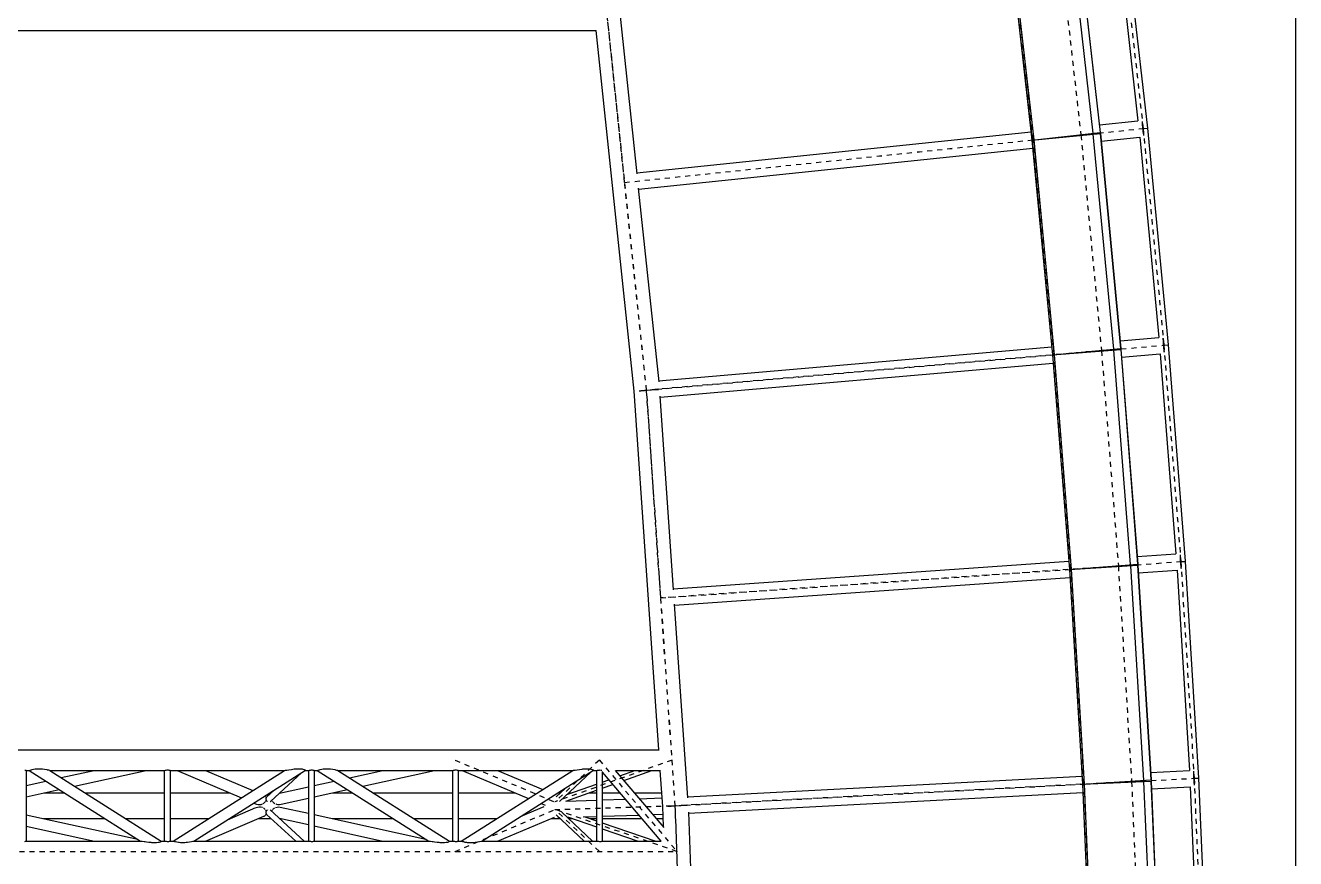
# Model space of a CAD drawing. Header units: millimetres. Extents: x 149919 to 150445, y 136651 to 136866.
# Drawn here: x 150419.48 to 150444.54, y 136773.93 to 136790.37 of the extents above; entities that cross this region are included whole.
import ezdxf

# ---------------------------------------------------------------- set-up
doc = ezdxf.new("R2010")
doc.units = ezdxf.units.MM
doc.header["$LTSCALE"] = 0.25
doc.linetypes.add('CENTER', pattern=[50.8, 31.75, -6.35, 6.35, -6.35])
doc.linetypes.add('XKITLINE00', pattern=[0])

# ---------------------------------------------------------------- blocks, each defined once
blk = doc.blocks.new('çatıı')
at = {"color": 8, "linetype": 'CENTER'}
for p, q in [((29801.6, 14208.7), (29849.5, 13783.9)), ((29924.2, 14223.6), (29972.3, 13796.7)), ((29756.4, 13774.2), (29708.9, 14196.1)), ((28992.7, 13280.3), (28906.7, 14100.3)), ((28992.7, 13280.3), (28906.7, 14100.3)), ((28949.3, 13690.3), (28906.7, 14100.3)), ((28949.3, 13690.3), (29972.3, 13796.7)), ((28949.3, 13690.3), (29849.5, 13783.9)), ((29849.5, 13783.9), (29890.1, 13358.3)), ((29972.3, 13796.7), (30013.1, 13369)), ((29796.8, 13350.2), (29756.4, 13774.2)), ((28992.7, 13280.3), (28949.3, 13690.3)), ((28992.7, 13280.3), (30013.1, 13369)), ((29890.1, 13358.3), (28992.7, 13280.3)), ((29890.1, 13358.3), (29923.4, 12933.4)), ((30013.1, 13369), (30046.6, 12942)), ((29830, 12926.9), (29796.8, 13350.2)), ((29020.6, 12870.3), (28992.7, 13280.3)), ((29049.3, 12460.3), (28992.7, 13280.3)), ((29049.3, 12460.3), (28992.7, 13280.3)), ((29020.6, 12870.3), (30046.6, 12942)), ((29923.4, 12933.4), (29020.6, 12870.3)), ((29923.4, 12933.4), (29949.5, 12507.9)), ((30046.6, 12942), (30072.9, 12514.5)), ((29856.1, 12503.1), (29830, 12926.9)), ((29049.3, 12460.3), (29020.6, 12870.3)), ((28615.3, 12550.3), (28811.7, 12467.8)), ((28899.5, 12550.3), (28811.7, 12467.8)), ((29043, 12550.3), (28811.7, 12467.8)), ((28899.5, 12550.3), (29052.6, 12370.3)), ((29049.3, 12460.3), (30072.9, 12514.5)), ((29949.5, 12507.9), (29049.3, 12460.3)), ((29949.5, 12507.9), (29967.9, 12081.2)), ((30072.9, 12514.5), (30091.3, 12085.4)), ((29874.4, 12077.5), (29856.1, 12503.1)), ((28811.7, 12452.8), (29047.8, 12460.3)), ((29079.2, 11640.3), (29049.3, 12460.3)), ((29079.2, 11640.3), (29049.3, 12460.3)), ((29064.3, 12050.3), (29049.3, 12460.3)), ((28615.3, 12370.3), (28811.7, 12452.8)), ((29052.6, 12370.3), (28811.7, 12452.8)), ((28899.5, 12370.3), (28811.7, 12452.8)), ((27695.3, 12370.3), (29052.6, 12370.3))]:
    blk.add_line(p, q, dxfattribs=at)
at = {"color": 8, "linetype": 'XKITLINE00'}
for p, q in [((29825.4, 14209.2), (29872.9, 13787.3)), ((29839.7, 14210.8), (29887.2, 13789)), ((29840.1, 14210.9), (29887.6, 13789)), ((29932.6, 14224.5), (29980.6, 13797.6)), ((29705.5, 14195.7), (29753, 13773.8)), ((29705.6, 14195.6), (29753.1, 13773.9)), ((29708.9, 14196.1), (29756.4, 13774.2)), ((29917.7, 14206.6), (29962.1, 13811.8)), ((28933.4, 14089.2), (28973.5, 13707)), ((27695.3, 13990), (28893.5, 13990)), ((28892.7, 13990), (28967.4, 13278.1)), ((29885.9, 13803.9), (29962.1, 13811.9)), ((29970.4, 13810.3), (29970.4, 13810)), ((29970.4, 13810), (29970.4, 13808)), ((29970.4, 13809.7), (29970.4, 13809.5)), ((29970.4, 13809.5), (29970.5, 13807.6)), ((29970.4, 13808), (29970.5, 13805.5)), ((29970.5, 13807.6), (29970.6, 13805.2)), ((28973.3, 13709), (29751.2, 13789.9)), ((28973.3, 13709), (29751.2, 13789.9)), ((29753, 13773.8), (29887.6, 13789)), ((29753, 13773.9), (29887.9, 13786.8)), ((29873.1, 13785.4), (29913.5, 13361.4)), ((29887.4, 13786.7), (29927.9, 13362.7)), ((29887.9, 13786.8), (29928.3, 13362.8)), ((29970.5, 13805.5), (29970.7, 13802.7)), ((29970.6, 13805.2), (29970.8, 13802.5)), ((29970.7, 13802.7), (29971, 13799.7)), ((29970.8, 13802.5), (29971, 13799.6)), ((29971, 13799.7), (29971.3, 13796.6)), ((29971, 13799.6), (29971.3, 13796.6)), ((29971.3, 13796.6), (29972.3, 13796.7)), ((29971.3, 13796.6), (29972.3, 13796.7)), ((29971.3, 13796.6), (29971.6, 13793.5)), ((29971.3, 13796.6), (29971.7, 13793.6)), ((29971.6, 13793.5), (29972, 13790.4)), ((29971.7, 13793.6), (29972, 13790.7)), ((29972, 13790.7), (29972.4, 13788)), ((29972, 13790.4), (29972.4, 13787.7)), ((29972.3, 13796.7), (29980.6, 13797.6)), ((29972.3, 13796.7), (29974.5, 13796.9)), ((29972.4, 13788), (29972.8, 13785.6)), ((29972.4, 13787.7), (29972.8, 13785.3)), ((29972.8, 13785.6), (29973.1, 13783.7)), ((29972.8, 13785.3), (29973.1, 13783.3)), ((29973.1, 13783.7), (29973.1, 13783.6)), ((29973.1, 13783.3), (29973.2, 13783)), ((29973.3, 13796.8), (29973.3, 13796.8)), ((29973.3, 13796.8), (29973.3, 13796.8)), ((29973.3, 13796.8), (29973.3, 13796.8)), ((29973.3, 13796.8), (29973.3, 13796.8)), ((29974.5, 13796.9), (29980.7, 13797.5)), ((29980.7, 13797.5), (30021.5, 13369.8)), ((28976.6, 13676.9), (29754.5, 13757.8)), ((28976.6, 13676.9), (29754.5, 13757.8)), ((29753, 13773.9), (29793.5, 13349.9)), ((29753.1, 13773.9), (29753.1, 13773.9)), ((29753.1, 13773.9), (29793.6, 13350)), ((29753.1, 13773.9), (29753.1, 13773.9)), ((29756.4, 13774.2), (29796.8, 13350.2)), ((29889.3, 13771.8), (29965.5, 13779.7)), ((29965.5, 13779.8), (30003.2, 13384.3)), ((28976.4, 13678.9), (29016.6, 13296.6)), ((29926.9, 13377.7), (30003.2, 13384.4)), ((30011.4, 13382.7), (30011.4, 13382.4)), ((30011.4, 13382.4), (30011.4, 13380.3)), ((30011.5, 13382.1), (30011.5, 13381.9)), ((30011.5, 13381.9), (30011.5, 13380)), ((29016.4, 13298.5), (29791.9, 13366)), ((29016.4, 13298.5), (29791.9, 13366)), ((29793.5, 13349.9), (29928.3, 13362.8)), ((29793.5, 13350), (29928.5, 13360.6)), ((29913.7, 13359.4), (29946.9, 12936)), ((29928.1, 13360.5), (29961.3, 12937.1)), ((29928.5, 13360.6), (29961.7, 12937.2)), ((30011.4, 13380.3), (30011.5, 13377.9)), ((30011.5, 13380), (30011.6, 13377.6)), ((30011.5, 13377.9), (30011.7, 13375.1)), ((30011.6, 13377.6), (30011.7, 13374.9)), ((30011.7, 13375.1), (30011.9, 13372.1)), ((30011.7, 13374.9), (30011.9, 13372)), ((30011.9, 13372.1), (30012.1, 13368.9)), ((30011.9, 13372), (30012.1, 13368.9)), ((30012.1, 13369), (30013.1, 13369)), ((30012.1, 13368.9), (30013.1, 13369)), ((30012.1, 13368.9), (30012.4, 13365.8)), ((30012.1, 13368.9), (30012.4, 13365.9)), ((30012.4, 13365.9), (30012.7, 13363)), ((30012.4, 13365.8), (30012.7, 13362.8)), ((30012.7, 13363), (30013.1, 13360.3)), ((30012.7, 13362.8), (30013.1, 13360)), ((30013.1, 13369), (30021.5, 13369.8)), ((30013.1, 13369), (30015.3, 13369.2)), ((30013.1, 13360.3), (30013.4, 13358)), ((30013.1, 13360), (30013.4, 13357.6)), ((30013.4, 13358), (30013.7, 13356.1)), ((30013.4, 13357.6), (30013.7, 13355.6)), ((30013.7, 13356.1), (30013.7, 13355.9)), ((30014.1, 13369.1), (30014.1, 13369.1)), ((30014.1, 13369.1), (30014.1, 13369.1)), ((30014.1, 13369.1), (30014.1, 13369.1)), ((30014.1, 13369.1), (30014.1, 13369.1)), ((30015.3, 13369.2), (30021.5, 13369.7)), ((30021.5, 13369.7), (30055, 12942.7)), ((29019.2, 13266.4), (29794.7, 13333.8)), ((29019.2, 13266.4), (29794.7, 13333.8)), ((29793.5, 13350), (29826.7, 12926.6)), ((29793.6, 13350), (29793.6, 13349.9)), ((29793.6, 13349.9), (29826.8, 12926.7)), ((29793.6, 13349.9), (29793.6, 13349.9)), ((29796.8, 13350.2), (29830, 12926.9)), ((29929.7, 13345.6), (30006, 13352.2)), ((30006, 13352.3), (30037, 12957.5)), ((30013.7, 13355.6), (30013.8, 13355.3)), ((28988.8, 13279.9), (29016.1, 13282.7)), ((28988.8, 13280), (29016.1, 13281.9)), ((28967.4, 13278.1), (29016.2, 12570.6)), ((28977.8, 13279.2), (28981.2, 13279.5)), ((28977.9, 13278.7), (28981.3, 13279.1)), ((28981.2, 13279.5), (28984.9, 13279.7)), ((28981.3, 13279.1), (28984.9, 13279.5)), ((28984.9, 13279.7), (28988.8, 13280)), ((28984.9, 13279.5), (28988.8, 13279.9)), ((28997.4, 13280.8), (28997.4, 13280.6)), ((28997.5, 13280.8), (28997.6, 13280.6)), ((29019, 13268.3), (29045.4, 12886.1)), ((29960.6, 12952.2), (30037, 12957.5)), ((30045.1, 12955.7), (30045.1, 12955.4)), ((30045.1, 12955.4), (30045.1, 12953.3)), ((29045.2, 12888.2), (29825.4, 12942.7)), ((29045.2, 12888.2), (29825.4, 12942.7)), ((29826.7, 12926.6), (29961.7, 12937.2)), ((29826.7, 12926.7), (29961.9, 12935)), ((29947.1, 12934), (29973.1, 12510.3)), ((29961.4, 12934.9), (29987.4, 12511.2)), ((29961.9, 12935), (29987.9, 12511.2)), ((30045.2, 12954.9), (30045.1, 12953)), ((30045.1, 12953.3), (30045.1, 12950.9)), ((30045.1, 12953), (30045.2, 12950.6)), ((30045.1, 12950.9), (30045.2, 12948.1)), ((30045.2, 12955.1), (30045.2, 12954.9)), ((30045.2, 12950.6), (30045.3, 12947.9)), ((30045.2, 12948.1), (30045.4, 12945.1)), ((30045.3, 12947.9), (30045.4, 12945)), ((30045.4, 12945.1), (30045.6, 12941.9)), ((30045.4, 12945), (30045.6, 12941.9)), ((30045.6, 12941.9), (30055, 12942.7)), ((30045.6, 12941.9), (30046.6, 12942)), ((30045.6, 12941.9), (30045.8, 12938.8)), ((30045.6, 12941.9), (30045.9, 12938.9)), ((30045.8, 12938.8), (30046.1, 12935.8)), ((30045.9, 12938.9), (30046.1, 12936)), ((30046.1, 12936), (30046.4, 12933.3)), ((30046.1, 12935.8), (30046.4, 12933)), ((30046.4, 12933.3), (30046.7, 12930.9)), ((30046.4, 12933), (30046.7, 12930.6)), ((30046.6, 12942), (30048.8, 12942.1)), ((30046.7, 12930.9), (30047, 12929)), ((30046.7, 12930.6), (30047, 12928.6)), ((30047.6, 12942.1), (30047.6, 12942.1)), ((30047.6, 12942.1), (30047.6, 12942.1)), ((30047.6, 12942.1), (30047.6, 12942.1)), ((30047.6, 12942.1), (30047.6, 12942.1)), ((30048.8, 12942.1), (30050.8, 12942.3)), ((30050.8, 12942.3), (30055, 12942.5)), ((30055, 12942.5), (30081.3, 12515)), ((29047.5, 12856), (29827.6, 12910.5)), ((29047.5, 12856), (29827.6, 12910.5)), ((29826.7, 12926.7), (29852.7, 12502.9)), ((29826.8, 12926.7), (29826.8, 12926.6)), ((29826.8, 12926.6), (29826.8, 12926.6)), ((29826.8, 12926.6), (29852.8, 12503)), ((29830, 12926.9), (29856.1, 12503.1)), ((29962.8, 12920), (30039.2, 12925.3)), ((30039.2, 12925.3), (30063.5, 12530.1)), ((30047, 12929), (30047, 12928.9)), ((30047, 12928.6), (30047, 12928.2)), ((29047.3, 12858), (29073.7, 12475.8)), ((27695.3, 12570.6), (29017.3, 12570.6)), ((27766.2, 12530.8), (27767.5, 12530.6)), ((27767.5, 12530.6), (27768, 12530.3)), ((27768, 12530.3), (27768.3, 12530.3)), ((27768.3, 12530.3), (27768.6, 12530.1)), ((27768.6, 12530.1), (27768.6, 12390.5)), ((27768.6, 12530), (27775, 12530)), ((27774.5, 12530), (27994.6, 12390.6)), ((27774.6, 12530), (27774.9, 12529.9)), ((27774.9, 12529.9), (27775.2, 12530.1)), ((27775.2, 12530.1), (27776.4, 12530.3)), ((27776.4, 12530.3), (27776.5, 12530.4)), ((27776.5, 12530.4), (27778.3, 12531.1)), ((27778.3, 12531.1), (27779.4, 12531.3)), ((27779.4, 12531.3), (27780.6, 12531.8)), ((27780.6, 12531.8), (27783.5, 12532.5)), ((27783.5, 12532.5), (27786.2, 12532.9)), ((27786.2, 12532.9), (27787.1, 12533.1)), ((27787.1, 12533.1), (27791.2, 12533.4)), ((27791.2, 12533.4), (27795.8, 12533.3)), ((27795.8, 12533.3), (27800.7, 12532.9)), ((27800.7, 12532.9), (27800.8, 12532.9)), ((27800.8, 12532.9), (27805.2, 12532.3)), ((27805.2, 12532.3), (27809.4, 12531.6)), ((27809.4, 12531.6), (27810.3, 12531.3)), ((27810.3, 12531.3), (27812.6, 12530.9)), ((27812.6, 12530.9), (27814.5, 12530.3)), ((27814.5, 12530.3), (27814.7, 12530.3)), ((27814.7, 12530.3), (27815.2, 12530)), ((27815.2, 12530), (28035.4, 12390.6)), ((27815.3, 12530), (28041.7, 12530)), ((27837.9, 12515.7), (27903.2, 12530)), ((27864.2, 12499), (28005.5, 12530)), ((28041.3, 12530), (28041.3, 12390.6)), ((28041.5, 12530), (28041.5, 12529.9)), ((28041.5, 12529.9), (28041.6, 12530)), ((28041.6, 12530), (28042.4, 12530.1)), ((28042.4, 12530.1), (28043.6, 12530.3)), ((28043.6, 12530.3), (28043.7, 12530.3)), ((28043.7, 12530.3), (28045.2, 12530.7)), ((28045.2, 12530.7), (28047, 12530.9)), ((28047, 12530.9), (28048.8, 12530.9)), ((28048.8, 12530.9), (28050.4, 12530.8)), ((28050.4, 12530.8), (28051.6, 12530.6)), ((28051.6, 12530.6), (28052.2, 12530.3)), ((28052.2, 12530.3), (28052.4, 12530.3)), ((28052.4, 12530.3), (28052.7, 12530.1)), ((28052.7, 12530.1), (28052.7, 12390.5)), ((28052.7, 12530), (28279, 12530)), ((28058.7, 12390.6), (28278.7, 12530)), ((28066.9, 12530), (28193.7, 12476.1)), ((28099.3, 12390.5), (28319.8, 12530.2)), ((28122.6, 12530), (28216, 12490.3)), ((28278.8, 12530), (28280.4, 12530.2)), ((28278.8, 12530), (28278.8, 12529.9)), ((28280.4, 12530.2), (28281.4, 12530.3)), ((28281.4, 12530.3), (28283.3, 12530.7)), ((28283.3, 12530.7), (28287.2, 12531.3)), ((28287.2, 12531.3), (28292.2, 12532.1)), ((28292.2, 12532.1), (28297.3, 12532.8)), ((28297.3, 12532.8), (28298.8, 12532.9)), ((28298.8, 12532.9), (28302.6, 12533.3)), ((28302.6, 12533.3), (28307.5, 12533.4)), ((28307.5, 12533.4), (28311.5, 12533.2)), ((28311.5, 12533.2), (28313.2, 12532.9)), ((28313.2, 12532.9), (28314.8, 12532.7)), ((28314.8, 12532.7), (28317.2, 12532)), ((28317.2, 12532), (28318.4, 12531.3)), ((28318.4, 12531.3), (28318.7, 12531.2)), ((28318.7, 12531.2), (28319.6, 12530.6)), ((28319.5, 12530), (28325.8, 12530)), ((28319.6, 12530.6), (28319.6, 12530.3)), ((28319.6, 12530.3), (28319.8, 12530.2)), ((28325.5, 12530), (28325.5, 12390.6)), ((28325.6, 12530), (28325.7, 12529.9)), ((28325.7, 12530), (28326.6, 12530.1)), ((28325.7, 12529.9), (28325.7, 12530)), ((28326.6, 12530.1), (28327.8, 12530.3)), ((28327.8, 12530.3), (28329.4, 12530.7)), ((28327.8, 12530.3), (28327.8, 12530.3)), ((28329.4, 12530.7), (28331.2, 12530.9)), ((28331.2, 12530.9), (28332.9, 12530.9)), ((28332.9, 12530.9), (28334.5, 12530.8)), ((28334.5, 12530.8), (28335.8, 12530.6)), ((28335.8, 12530.6), (28336.3, 12530.3)), ((28336.3, 12530.3), (28336.6, 12530.3)), ((28336.6, 12530.3), (28336.9, 12530.1)), ((28336.9, 12530.1), (28336.9, 12390.5)), ((28336.9, 12530), (28343.3, 12530)), ((28342.8, 12530), (28562.9, 12390.6)), ((28343, 12530), (28343.2, 12529.9)), ((28343.2, 12529.9), (28343.5, 12530.1)), ((28343.5, 12530.1), (28344.7, 12530.3)), ((28344.7, 12530.3), (28344.8, 12530.4)), ((28344.8, 12530.4), (28346.6, 12531)), ((28346.6, 12531), (28347.7, 12531.3)), ((28347.7, 12531.3), (28348.9, 12531.8)), ((28348.9, 12531.8), (28351.9, 12532.5)), ((28351.9, 12532.5), (28354.5, 12532.8)), ((28354.5, 12532.8), (28355.5, 12533)), ((28355.5, 12533), (28359.5, 12533.4)), ((28359.5, 12533.4), (28364.1, 12533.3)), ((28364.1, 12533.3), (28369.1, 12532.8)), ((28369.1, 12532.8), (28373.6, 12532.3)), ((28373.6, 12532.3), (28377.8, 12531.5)), ((28377.8, 12531.5), (28378.7, 12531.3)), ((28378.7, 12531.3), (28380.9, 12530.8)), ((28380.9, 12530.8), (28382.8, 12530.3)), ((28382.8, 12530.3), (28383, 12530.3)), ((28383, 12530.3), (28383.5, 12530)), ((28383.5, 12530), (28603.7, 12390.6)), ((28383.6, 12530), (28610, 12530)), ((28406.5, 12515.5), (28472.4, 12530)), ((28432.8, 12498.8), (28574.1, 12530)), ((28609.6, 12530), (28609.6, 12390.6)), ((28609.8, 12530), (28609.9, 12529.9)), ((28609.9, 12530), (28610.7, 12530.1)), ((28609.9, 12529.9), (28609.9, 12530)), ((28610.7, 12530.1), (28611.9, 12530.3)), ((28611.9, 12530.3), (28612, 12530.3)), ((28612, 12530.3), (28613.6, 12530.6)), ((28613.6, 12530.6), (28615.3, 12530.9)), ((28615.3, 12530.9), (28617.1, 12530.9)), ((28617.1, 12530.9), (28618.7, 12530.8)), ((28618.7, 12530.8), (28619.9, 12530.6)), ((28619.9, 12530.6), (28620.5, 12530.3)), ((28620.5, 12530.3), (28620.7, 12530.3)), ((28620.7, 12530.3), (28621, 12530.1)), ((28621, 12530.1), (28621, 12390.5)), ((28621, 12530), (28847.3, 12530)), ((28627, 12390.6), (28847, 12530)), ((28628.6, 12530), (28759.9, 12474.8)), ((28667.6, 12390.5), (28888.1, 12530.2)), ((28698.7, 12530), (28787.9, 12492.5)), ((28847.1, 12529.9), (28848.7, 12530.2)), ((28847.1, 12530), (28847.1, 12529.9)), ((28847.1, 12529.9), (28847.1, 12529.9)), ((28848.7, 12530.2), (28849.7, 12530.3)), ((28849.7, 12530.3), (28851.6, 12530.7)), ((28851.6, 12530.7), (28855.5, 12531.3)), ((28855.5, 12531.3), (28860.4, 12532.1)), ((28860.4, 12532.1), (28865.6, 12532.7)), ((28865.6, 12532.7), (28867.2, 12532.8)), ((28867.2, 12532.8), (28870.9, 12533.2)), ((28870.9, 12533.2), (28875.7, 12533.4)), ((28875.7, 12533.4), (28879.8, 12533.2)), ((28879.8, 12533.2), (28881.5, 12532.8)), ((28881.5, 12532.8), (28883, 12532.6)), ((28883, 12532.6), (28885.5, 12532)), ((28885.5, 12532), (28886.7, 12531.3)), ((28886.7, 12531.3), (28887, 12531.2)), ((28887, 12531.2), (28887.9, 12530.6)), ((28887.8, 12530), (28894.2, 12530)), ((28887.9, 12530.6), (28887.9, 12530.3)), ((28887.9, 12530.3), (28888.1, 12530.2)), ((28893.8, 12530), (28893.8, 12390.6)), ((28893.9, 12530), (28894, 12529.9)), ((28894, 12529.9), (28894.1, 12530)), ((28894.1, 12530), (28894.9, 12530.1)), ((28894.9, 12530.1), (28896.1, 12530.3)), ((28896.1, 12530.3), (28897.7, 12530.6)), ((28896.1, 12530.3), (28896.1, 12530.3)), ((28897.7, 12530.6), (28899.5, 12530.8)), ((28899.5, 12530.8), (28901.2, 12530.9)), ((28901.2, 12530.9), (28902.8, 12530.8)), ((28902.8, 12530.8), (28904.1, 12530.5)), ((28904.1, 12530.5), (28904.4, 12530.4)), ((28930.9, 12530.1), (29026.7, 12417.5)), ((28931.1, 12530), (29019.9, 12530)), ((28940, 12519.5), (28969.2, 12530)), ((28947.8, 12510.3), (29002.9, 12530)), ((29019, 12530), (29023.9, 12458.9)), ((29987, 12526.1), (30063.5, 12530.1)), ((27768.6, 12500.5), (27807.6, 12509)), ((28250.5, 12468.7), (28312.6, 12525.6)), ((28336.9, 12500.1), (28376.3, 12508.8)), ((28821.1, 12468.9), (28882.6, 12526.7)), ((28905.2, 12527.8), (28905.2, 12390.5)), ((28905.2, 12526.7), (29021, 12390.6)), ((28905.2, 12507.1), (28918, 12511.7)), ((29073.6, 12477.7), (29851.7, 12518.9)), ((29852.7, 12502.9), (29987.9, 12511.2)), ((29852.7, 12503), (29988, 12508.8)), ((29973.2, 12508.2), (29991.5, 12082.5)), ((29987.6, 12508.8), (30005.9, 12083.2)), ((29988, 12508.8), (30006.4, 12083.2)), ((30071.6, 12527.8), (30071.5, 12525.8)), ((30071.5, 12525.8), (30071.5, 12523.4)), ((30071.5, 12523.4), (30071.6, 12520.6)), ((30071.6, 12528.2), (30071.6, 12527.8)), ((30071.6, 12527.6), (30071.6, 12527.4)), ((30071.6, 12527.4), (30071.6, 12525.4)), ((30071.6, 12525.4), (30071.6, 12523.1)), ((30071.6, 12523.1), (30071.6, 12520.4)), ((30071.6, 12520.6), (30071.7, 12517.6)), ((30071.6, 12520.4), (30071.7, 12517.5)), ((30071.7, 12517.6), (30071.9, 12514.4)), ((30071.7, 12517.5), (30071.9, 12514.4)), ((30071.9, 12514.4), (30072.9, 12514.5)), ((30071.9, 12514.4), (30072.9, 12514.5)), ((30071.9, 12514.4), (30072, 12511.3)), ((30071.9, 12514.4), (30072.1, 12511.4)), ((30072, 12511.3), (30072.3, 12508.2)), ((30072.1, 12511.4), (30072.3, 12508.5)), ((30072.3, 12508.5), (30072.5, 12505.8)), ((30072.3, 12508.2), (30072.5, 12505.5)), ((30072.5, 12505.8), (30072.8, 12503.4)), ((30072.5, 12505.5), (30072.8, 12503)), ((30072.9, 12514.5), (30081.3, 12515)), ((30072.9, 12514.5), (30075, 12514.6)), ((30073.8, 12514.5), (30073.8, 12514.5)), ((30073.8, 12514.5), (30073.8, 12514.5)), ((30073.9, 12514.5), (30073.9, 12514.5)), ((30073.9, 12514.5), (30073.9, 12514.5)), ((30075, 12514.6), (30077.1, 12514.6)), ((30077.1, 12514.6), (30078.8, 12514.7)), ((30078.8, 12514.7), (30081.3, 12514.8)), ((30081.3, 12514.8), (30099.7, 12085.8)), ((27768.6, 12478.1), (27833.9, 12492.4)), ((27803.3, 12485.7), (27844.4, 12485.7)), ((27885.2, 12485.7), (28041.3, 12485.7)), ((28052.7, 12485.7), (28171.1, 12485.7)), ((28240, 12479.6), (28240.4, 12479.3)), ((28240.4, 12479.3), (28241, 12478.5)), ((28243.1, 12477.3), (28258.2, 12491.2)), ((28249.6, 12485.7), (28252.2, 12485.7)), ((28268.2, 12485), (28325.5, 12497.6)), ((28269, 12485.7), (28271.4, 12485.7)), ((28336.9, 12477.7), (28402.5, 12492.2)), ((28373.1, 12485.7), (28412.8, 12485.7)), ((28453.5, 12485.7), (28609.6, 12485.7)), ((28621, 12485.7), (28734, 12485.7)), ((28814.3, 12478), (28832, 12494.6)), ((28817.9, 12485.7), (28822.6, 12485.7)), ((28833.5, 12469.5), (28893.8, 12491)), ((28835.3, 12482.2), (28893.8, 12503.1)), ((28839, 12485.7), (28845, 12485.7)), ((28878.7, 12485.7), (28893.8, 12485.7)), ((28905.2, 12495.1), (28925.8, 12502.5)), ((28905.2, 12485.7), (28940.1, 12485.7)), ((28968.7, 12485.7), (29022.1, 12485.7)), ((29075.3, 12445.5), (29853.4, 12486.7)), ((29075.3, 12445.5), (29853.4, 12486.7)), ((29852.7, 12503), (29871, 12077.3)), ((29852.8, 12503), (29852.8, 12503)), ((29852.8, 12503), (29852.8, 12502.9)), ((29852.8, 12502.9), (29871.1, 12077.4)), ((29856.1, 12503.1), (29874.4, 12077.5)), ((29988.7, 12493.8), (30065.2, 12497.9)), ((30065.2, 12497.9), (30082.2, 12101.2)), ((30072.8, 12503.4), (30073, 12501.5)), ((30072.8, 12503), (30073, 12501)), ((30073, 12501.5), (30073, 12501.3)), ((30073, 12501), (30073.1, 12500.7)), ((28166.1, 12432.8), (28222.1, 12456.6)), ((28218.1, 12465.7), (28223.4, 12463.5)), ((28222.3, 12456.7), (28225, 12457.5)), ((28223.4, 12463.5), (28226.4, 12462.8)), ((28225, 12457.5), (28228.1, 12458)), ((28226.4, 12462.8), (28229.5, 12462.6)), ((28228.1, 12458), (28231.1, 12457.9)), ((28229.5, 12462.6), (28232.4, 12463)), ((28231.1, 12457.9), (28234, 12457.2)), ((28232.4, 12463), (28235.2, 12463.9)), ((28234, 12457.2), (28235.2, 12456.7)), ((28236.4, 12464.6), (28237.6, 12465.3)), ((28236.7, 12456), (28238.7, 12454.4)), ((28237.6, 12465.3), (28238.6, 12466.2)), ((28238.6, 12466.2), (28239.5, 12467.1)), ((28238.7, 12454.4), (28238.8, 12454.4)), ((28238.8, 12454.4), (28240.2, 12452.8)), ((28240.1, 12467.8), (28239.5, 12467.1)), ((28241, 12469.1), (28240.6, 12468.5)), ((28241.4, 12470), (28241, 12469.1)), ((28241.4, 12478), (28241.6, 12477.6)), ((28242, 12471.3), (28241.4, 12470)), ((28241.6, 12477.6), (28241.8, 12476.8)), ((28241.9, 12475.5), (28241.7, 12475.1)), ((28241.7, 12475.1), (28241.7, 12473.6)), ((28241.7, 12473.6), (28241.7, 12473.4)), ((28241.7, 12473.4), (28241.9, 12471.8)), ((28241.8, 12476.8), (28242.1, 12476.3)), ((28242, 12476.2), (28241.9, 12475.5)), ((28241.9, 12471.8), (28242, 12471.3)), ((28242, 12471.4), (28242, 12471.3)), ((28242, 12471.3), (28242.7, 12470.2)), ((28242.1, 12476.3), (28242.7, 12476.9)), ((28243.1, 12477.3), (28242.7, 12476.9)), ((28242.7, 12470.2), (28242.8, 12470.1)), ((28242.8, 12470.1), (28244, 12469)), ((28244, 12469), (28245, 12468.5)), ((28249.9, 12468.5), (28250.5, 12468.7)), ((28252.8, 12470.9), (28253.3, 12470.2)), ((28253.3, 12470.2), (28253.3, 12470)), ((28253.3, 12470), (28254.5, 12468.5)), ((28255.1, 12467.8), (28256.8, 12466.4)), ((28255.8, 12453.6), (28256.7, 12454.2)), ((28256.7, 12454.2), (28258, 12455.3)), ((28256.8, 12466.4), (28257.1, 12466.1)), ((28257.1, 12466.1), (28259.3, 12464.6)), ((28258, 12455.3), (28259.2, 12455.9)), ((28260.6, 12456.7), (28263.6, 12457.5)), ((28260.6, 12456.6), (28260.6, 12456.7)), ((28261, 12463.9), (28262.3, 12463.4)), ((28262.3, 12463.4), (28265.3, 12462.8)), ((28263.6, 12457.5), (28266.6, 12457.9)), ((28265.3, 12462.8), (28268.5, 12462.8)), ((28266.6, 12457.9), (28269.8, 12457.6)), ((28268.5, 12462.8), (28271.6, 12463.3)), ((28269.8, 12457.6), (28325.5, 12445.4)), ((28271.6, 12463.3), (28325.5, 12475.2)), ((28745.3, 12439.7), (28790.8, 12458.8)), ((28784.5, 12464.5), (28792.5, 12461.1)), ((28833.6, 12469.6), (28893.8, 12471.5)), ((28905.2, 12471.8), (28950.6, 12473.3)), ((28978.5, 12474.2), (29022.8, 12475.6)), ((29023.9, 12458.9), (29025.4, 12419.1)), ((29034.4, 12459.7), (29037.8, 12459.9)), ((29034.4, 12459.2), (29037.8, 12459.5)), ((29037.8, 12459.9), (29041.5, 12460)), ((29037.8, 12459.5), (29041.5, 12459.7)), ((29041.5, 12460), (29045.3, 12460.1)), ((29041.5, 12459.7), (29045.3, 12460)), ((29045.3, 12460.1), (29049.3, 12460.3)), ((29045.3, 12460), (29049.3, 12460.3)), ((29049.3, 12460.3), (29072.7, 12461.9)), ((29049.3, 12460.3), (29072.7, 12461.1)), ((29054, 12460.6), (29054, 12460.4)), ((29054.1, 12460.6), (29054.1, 12460.4)), ((27768.6, 12442.5), (27988.9, 12394.2)), ((27803.2, 12434.9), (27924.6, 12434.9)), ((27965.4, 12434.9), (28041.3, 12434.9)), ((28052.7, 12434.9), (28128.6, 12434.9)), ((28122.7, 12390.6), (28237.8, 12439.5)), ((28169.4, 12434.9), (28171, 12434.9)), ((28227, 12434.9), (28252.2, 12434.9)), ((28237.8, 12439.5), (28237.9, 12439.5)), ((28238.6, 12440), (28239.7, 12440.6)), ((28240, 12441), (28239.7, 12440.6)), ((28241.2, 12442.1), (28240, 12441)), ((28240.7, 12452.1), (28241.5, 12450.6)), ((28242, 12443.8), (28241.4, 12442.6)), ((28241.5, 12450.6), (28241.6, 12450.4)), ((28241.6, 12450.4), (28242, 12449.2)), ((28241.8, 12447.9), (28241.7, 12447.2)), ((28241.7, 12447.2), (28241.7, 12446.9)), ((28241.7, 12446.9), (28241.7, 12445.8)), ((28241.7, 12445.6), (28241.7, 12445.4)), ((28241.7, 12445.4), (28241.9, 12445.1)), ((28241.9, 12448.8), (28241.8, 12448.1)), ((28242.1, 12449.4), (28241.9, 12448.8)), ((28241.9, 12445.1), (28242, 12444.3)), ((28242.1, 12443.9), (28242, 12443.8)), ((28242.7, 12450.4), (28242.1, 12449.4)), ((28242.1, 12444.2), (28242.1, 12443.9)), ((28242.1, 12444.2), (28242.6, 12443.7)), ((28242.6, 12443.7), (28243, 12443.3)), ((28242.7, 12450.4), (28242.8, 12450.5)), ((28242.8, 12450.5), (28243.9, 12451.6)), ((28243, 12443.3), (28300.6, 12390.6)), ((28243.9, 12451.6), (28244.8, 12452.1)), ((28247.2, 12452.8), (28247.2, 12452.8)), ((28247.2, 12452.8), (28247.3, 12452.8)), ((28250, 12452.1), (28250.4, 12451.9)), ((28250.4, 12451.9), (28317.4, 12390.6)), ((28253.2, 12450.4), (28252.7, 12449.8)), ((28253.9, 12451.6), (28253.2, 12450.4)), ((28254.3, 12452.1), (28253.9, 12451.6)), ((28255.8, 12453.6), (28255, 12452.8)), ((28268.2, 12435.6), (28325.5, 12423)), ((28269, 12434.9), (28271.6, 12434.9)), ((28336.9, 12442.8), (28557, 12394.3)), ((28373, 12434.9), (28492.9, 12434.9)), ((28533.7, 12434.9), (28609.6, 12434.9)), ((28621, 12434.9), (28696.9, 12434.9)), ((28698.9, 12390.6), (28811.1, 12437.7)), ((28804.3, 12434.9), (28822.6, 12434.9)), ((28814.4, 12442.5), (28869.6, 12390.6)), ((28817.5, 12436.9), (28820.4, 12437)), ((28825.8, 12447.3), (28886.1, 12390.6)), ((28836.2, 12437.5), (28838.8, 12437.5)), ((28838.7, 12437.5), (28893.8, 12418.7)), ((28839, 12434.9), (28846.5, 12434.9)), ((28867.8, 12438.5), (28893.8, 12439.3)), ((28870.7, 12438.6), (28893.8, 12430.6)), ((28881.4, 12434.9), (28893.8, 12434.9)), ((28905.2, 12439.7), (28977.3, 12441.9)), ((28905.2, 12434.9), (28983.3, 12434.9)), ((29005.2, 12442.8), (29024.5, 12443.4)), ((29011.9, 12434.9), (29024.8, 12434.9)), ((29075.2, 12447.4), (29089.1, 12065.3)), ((27768.6, 12420.1), (27903.3, 12390.6)), ((28336.9, 12420.5), (28472.5, 12390.6)), ((28905.2, 12426.7), (29010.8, 12390.6)), ((28905.2, 12414.8), (28975.8, 12390.6)), ((27766.2, 12389.9), (27767.5, 12390.2)), ((27767.5, 12390.2), (27768, 12390.4)), ((27768, 12390.4), (27768.3, 12390.4)), ((27768.3, 12390.4), (27768.6, 12390.5)), ((27768.6, 12390.6), (27995.1, 12390.6)), ((27994.7, 12390.6), (27994.8, 12390.6)), ((27994.8, 12390.6), (27995.5, 12390.5)), ((27995.5, 12390.5), (27997.3, 12390.4)), ((27997.3, 12390.4), (27997.8, 12390.3)), ((27997.8, 12390.3), (28001.4, 12389.8)), ((28001.4, 12389.8), (28003.2, 12389.6)), ((28003.2, 12389.6), (28005.9, 12389.1)), ((28005.9, 12389.1), (28011, 12388.4)), ((28011, 12388.4), (28014.7, 12388.1)), ((28014.7, 12388.1), (28016.2, 12387.9)), ((28016.2, 12387.9), (28021.3, 12387.6)), ((28021.3, 12387.6), (28025.7, 12387.7)), ((28025.7, 12387.7), (28029.2, 12388.1)), ((28029.2, 12388.1), (28029.3, 12388.1)), ((28029.3, 12388.1), (28032.1, 12388.6)), ((28032.1, 12388.6), (28033.9, 12389.3)), ((28034.1, 12389.6), (28033.9, 12389.3)), ((28034.1, 12389.6), (28035.1, 12389.9)), ((28035.4, 12390.4), (28035.1, 12389.9)), ((28035.4, 12390.6), (28041.8, 12390.6)), ((28035.4, 12390.6), (28035.5, 12390.4)), ((28035.4, 12390.4), (28035.5, 12390.4)), ((28041.5, 12390.6), (28041.5, 12390.6)), ((28041.5, 12390.6), (28041.6, 12390.6)), ((28041.6, 12390.6), (28042.4, 12390.5)), ((28042.4, 12390.5), (28043.7, 12390.4)), ((28043.7, 12390.4), (28045.2, 12390.1)), ((28045.2, 12390.1), (28047, 12389.9)), ((28047, 12389.9), (28048.8, 12389.9)), ((28048.8, 12389.9), (28050.4, 12389.9)), ((28050.4, 12389.9), (28051.6, 12390.2)), ((28051.6, 12390.2), (28052.2, 12390.4)), ((28052.2, 12390.4), (28052.4, 12390.4)), ((28052.4, 12390.4), (28052.7, 12390.5)), ((28052.7, 12390.6), (28059, 12390.6)), ((28058.8, 12390.6), (28058.9, 12390.6)), ((28058.9, 12390.6), (28059.7, 12390.4)), ((28059.7, 12390.4), (28060.5, 12390.4)), ((28060.5, 12390.4), (28061.2, 12390)), ((28061.2, 12390), (28063.4, 12389.5)), ((28063.4, 12389.5), (28065.8, 12388.8)), ((28065.8, 12388.8), (28069.1, 12388.2)), ((28069.1, 12388.2), (28070.3, 12388.1)), ((28070.3, 12388.1), (28072.9, 12387.7)), ((28072.9, 12387.7), (28077.2, 12387.6)), ((28077.2, 12387.6), (28082, 12387.8)), ((28082, 12387.8), (28084.7, 12388.1)), ((28084.7, 12388.1), (28086.8, 12388.3)), ((28086.8, 12388.3), (28091.2, 12388.9)), ((28091.2, 12388.9), (28094.6, 12389.5)), ((28094.6, 12389.5), (28095.2, 12389.6)), ((28095.2, 12389.6), (28097.8, 12390.1)), ((28097.8, 12390.1), (28098.7, 12390.4)), ((28098.7, 12390.4), (28099.3, 12390.5)), ((28099.4, 12390.6), (28325.9, 12390.6)), ((28325.6, 12390.6), (28325.7, 12390.6)), ((28325.7, 12390.6), (28326.6, 12390.5)), ((28325.7, 12390.6), (28325.7, 12390.6)), ((28326.6, 12390.5), (28327.8, 12390.4)), ((28327.8, 12390.4), (28329.4, 12390.1)), ((28329.4, 12390.1), (28331.2, 12389.9)), ((28331.2, 12389.9), (28332.9, 12389.8)), ((28332.9, 12389.8), (28334.5, 12389.9)), ((28334.5, 12389.9), (28335.8, 12390.1)), ((28335.8, 12390.1), (28336.3, 12390.4)), ((28336.3, 12390.4), (28336.6, 12390.4)), ((28336.6, 12390.4), (28336.9, 12390.5)), ((28336.9, 12390.6), (28563.4, 12390.6)), ((28563, 12390.6), (28563.1, 12390.6)), ((28563.1, 12390.6), (28563.9, 12390.5)), ((28563.9, 12390.5), (28565.6, 12390.4)), ((28565.6, 12390.4), (28566.1, 12390.3)), ((28566.1, 12390.3), (28569.7, 12389.7)), ((28569.7, 12389.7), (28571.6, 12389.5)), ((28571.6, 12389.5), (28574.3, 12389.1)), ((28574.3, 12389.1), (28579.4, 12388.4)), ((28579.4, 12388.4), (28583, 12388.1)), ((28583, 12388.1), (28584.6, 12387.9)), ((28584.6, 12387.9), (28589.7, 12387.6)), ((28589.7, 12387.6), (28594.1, 12387.6)), ((28594.1, 12387.6), (28597.6, 12388.1)), ((28597.6, 12388.1), (28600.4, 12388.6)), ((28597.6, 12388.1), (28597.6, 12388.1)), ((28600.4, 12388.6), (28602.3, 12389.3)), ((28602.5, 12389.5), (28602.3, 12389.3)), ((28602.5, 12389.5), (28603.5, 12389.9)), ((28603.7, 12390.4), (28603.5, 12389.9)), ((28603.7, 12390.6), (28610.1, 12390.6)), ((28603.7, 12390.6), (28603.8, 12390.4)), ((28603.7, 12390.4), (28603.8, 12390.4)), ((28609.8, 12390.6), (28609.9, 12390.6)), ((28609.9, 12390.6), (28610.7, 12390.5)), ((28609.9, 12390.6), (28609.9, 12390.6)), ((28610.7, 12390.5), (28612, 12390.4)), ((28612, 12390.4), (28613.6, 12390.1)), ((28613.6, 12390.1), (28615.3, 12389.9)), ((28615.3, 12389.9), (28617.1, 12389.8)), ((28617.1, 12389.8), (28618.7, 12389.9)), ((28618.7, 12389.9), (28619.9, 12390.1)), ((28619.9, 12390.1), (28620.5, 12390.4)), ((28620.5, 12390.4), (28620.7, 12390.4)), ((28620.7, 12390.4), (28621, 12390.5)), ((28621, 12390.6), (28627.4, 12390.6)), ((28627.1, 12390.6), (28627.2, 12390.6)), ((28627.2, 12390.6), (28628, 12390.4)), ((28628, 12390.4), (28628.8, 12390.4)), ((28628.8, 12390.4), (28629.5, 12390)), ((28629.5, 12390), (28631.7, 12389.5)), ((28631.7, 12389.5), (28631.7, 12389.5)), ((28631.7, 12389.5), (28634.1, 12388.7)), ((28634.1, 12388.7), (28637.4, 12388.2)), ((28637.4, 12388.2), (28638.7, 12388)), ((28638.7, 12388), (28641.1, 12387.7)), ((28641.1, 12387.7), (28645.4, 12387.5)), ((28645.4, 12387.5), (28650.2, 12387.7)), ((28650.2, 12387.7), (28653, 12388)), ((28653, 12388), (28655.1, 12388.2)), ((28655.1, 12388.2), (28659.5, 12388.8)), ((28659.5, 12388.8), (28662.9, 12389.5)), ((28662.9, 12389.5), (28663.4, 12389.6)), ((28663.4, 12389.6), (28666.1, 12390.1)), ((28666.1, 12390.1), (28667, 12390.4)), ((28667, 12390.4), (28667.6, 12390.5)), ((28667.8, 12390.6), (28894.2, 12390.6)), ((28893.9, 12390.6), (28894, 12390.6)), ((28894, 12390.6), (28894.1, 12390.6)), ((28894.1, 12390.6), (28894.9, 12390.5)), ((28894.9, 12390.5), (28896.1, 12390.4)), ((28896.1, 12390.4), (28897.7, 12390.1)), ((28897.7, 12390.1), (28899.5, 12389.9)), ((28899.5, 12389.9), (28901.2, 12389.8)), ((28901.2, 12389.8), (28902.8, 12389.9)), ((28902.8, 12389.9), (28904.1, 12390.1)), ((28904.1, 12390.1), (28904.7, 12390.4)), ((28904.7, 12390.4), (28904.9, 12390.4)), ((28904.9, 12390.4), (28905.2, 12390.5)), ((28905.2, 12390.6), (29021.4, 12390.6))]:
    blk.add_line(p, q, dxfattribs=at)
for centre in [(29849.5, 13783.9), (29849.5, 13783.9), (29849.5, 13783.9), (29972.3, 13796.7), (29972.3, 13796.7), (29972.3, 13796.7), (29756.4, 13774.2), (29756.4, 13774.2), (28949.3, 13690.3), (28949.3, 13690.3), (28949.3, 13690.3), (28949.3, 13690.3), (28949.3, 13690.3), (29890.1, 13358.3), (29890.1, 13358.3), (29890.1, 13358.3), (30013.1, 13369), (30013.1, 13369), (30013.1, 13369), (29796.8, 13350.2), (29796.8, 13350.2), (28992, 13280.3), (28992.7, 13280.3), (28992.7, 13280.3), (28992.7, 13280.3), (28992.7, 13280.3), (28992.7, 13280.3), (28992.7, 13280.3), (28992.7, 13280.3), (28992.7, 13280.3), (28992.7, 13280.3), (29923.4, 12933.4), (29923.4, 12933.4), (29923.4, 12933.4), (30046.6, 12942), (30046.6, 12942), (30046.6, 12942), (29830, 12926.9), (29830, 12926.9), (29020.6, 12870.3), (29020.6, 12870.3), (29020.6, 12870.3), (29020.6, 12870.3), (29020.6, 12870.3), (28615.3, 12550.3), (28899.5, 12550.3), (28899.5, 12550.3), (29043, 12550.3), (29949.5, 12507.9), (29949.5, 12507.9), (29949.5, 12507.9), (30072.9, 12514.5), (30072.9, 12514.5), (30072.9, 12514.5), (29856.1, 12503.1), (29856.1, 12503.1), (28811.7, 12467.8), (28811.7, 12467.8), (28811.7, 12467.8), (29047.8, 12460.3), (29049.3, 12460.3), (29049.3, 12460.3), (29049.3, 12460.3), (29049.3, 12460.3), (29049.3, 12460.3), (29049.3, 12460.3), (29049.3, 12460.3), (29049.3, 12460.3), (29049.3, 12460.3), (29049.3, 12460.3), (28811.7, 12452.8), (28811.7, 12452.8), (28811.7, 12452.8), (28811.7, 12452.8), (28615.3, 12370.3), (28899.5, 12370.3), (29052.6, 12370.3), (29052.6, 12370.3), (29052.6, 12370.3)]:
    blk.add_circle(centre, 0.05, dxfattribs=at)

msp = doc.modelspace()

# ---------------------------------------------------------------- linework, layer by layer
msp.add_lwpolyline([(150191.663, 136865.525), (150444.543, 136865.525), (150444.543, 136651.486), (150191.663, 136651.486)], close=True)

# ---------------------------------------------------------------- block references
at = {"xscale": 0.009999943142843078, "yscale": 0.009999943142843078, "zscale": 0.009999943142843078}
msp.add_blockref('çatıı', (150141.814, 136650.373), dxfattribs=at)

doc.saveas('drawing.dxf')
